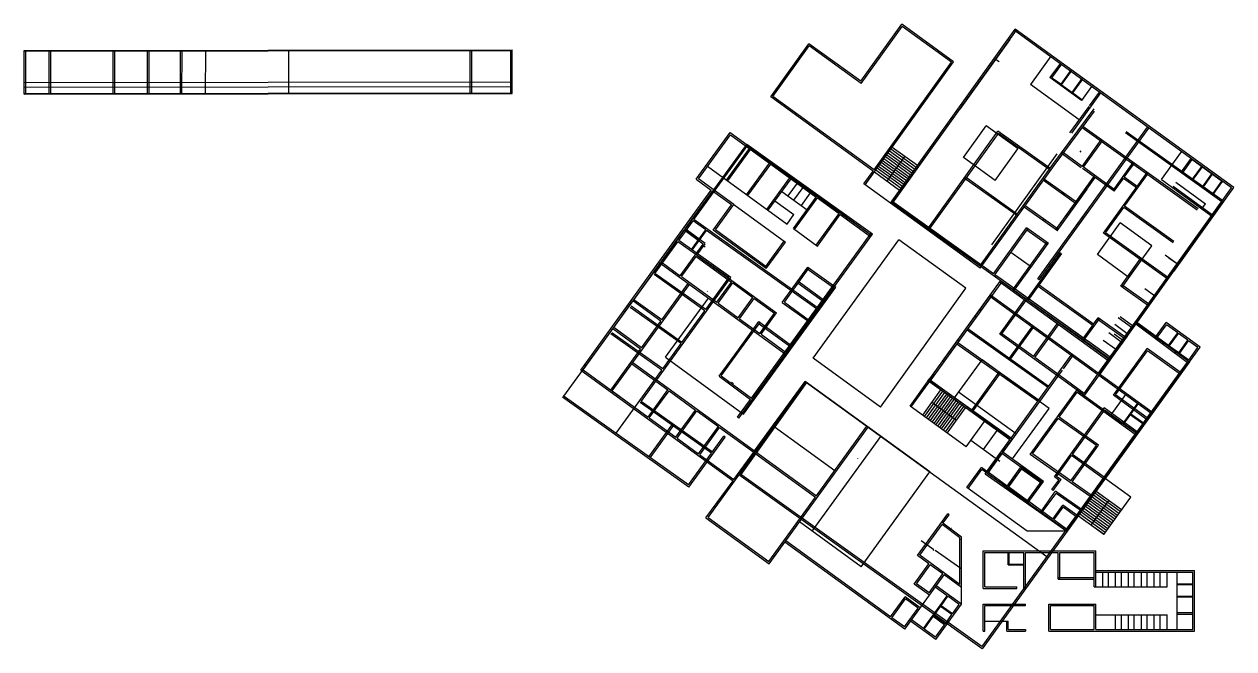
# Model space of a CAD drawing. Header units: metres. Extents: x 141303 to 146299, y 125960 to 127091.
# Drawn here: x 142502 to 142657, y 126608.7 to 126688.7 of the extents above; entities that cross this region are included whole.
import ezdxf

# ---------------------------------------------------------------- set-up
doc = ezdxf.new("R2010")
doc.units = ezdxf.units.M
doc.header["$MEASUREMENT"] = 0
doc.layers.add('NVMI_WALL', color=7, linetype='Continuous', lineweight=30)
doc.layers.add('projection lines', color=221, linetype='Continuous')

msp = doc.modelspace()

# ---------------------------------------------------------------- linework, layer by layer
at = {"layer": 'NVMI_WALL'}
for p, q in [((142609.16327, 126681.36926), (142614.41314, 126688.67953)), ((142609.2086, 126681.08952), (142614.45847, 126688.39979)), ((142612.97798, 126665.76618), (142628.96139, 126688.02252)), ((142613.14043, 126665.64952), (142629.12339, 126687.90523)), ((142621.05494, 126683.87042), (142614.41314, 126688.67953)), ((142620.77628, 126683.82526), (142614.45847, 126688.39979)), ((142640.43152, 126679.47044), (142628.84473, 126687.86007)), ((142640.54881, 126679.63243), (142628.96139, 126688.02252)), ((142597.62114, 126679.35483), (142602.52147, 126686.17838)), ((142609.16327, 126681.36926), (142602.52147, 126686.17838)), ((142628.25755, 126686.69957), (142621.86786, 126677.80215)), ((142597.90025, 126679.40062), (142602.56681, 126685.89863)), ((142609.2086, 126681.08952), (142602.56681, 126685.89863)), ((142633.52783, 126684.58118), (142630.89415, 126680.94384)), ((142609.729, 126668.09944), (142621.05494, 126683.87042)), ((142610.85985, 126670.01697), (142620.77628, 126683.82526)), ((142626.27812, 126684.28616), (142626.26425, 126684.29621)), ((142626.8944, 126683.83993), (142626.55374, 126684.0866)), ((142634.74278, 126683.70147), (142633.40454, 126681.85325)), ((142634.88968, 126683.56332), (142633.62518, 126681.81695)), ((142637.45438, 126678.92088), (142633.40454, 126681.85325)), ((142634.77998, 126680.9808), (142633.62518, 126681.81695)), ((142636.09234, 126682.79328), (142634.77998, 126680.9808)), ((142636.17334, 126682.73463), (142634.86097, 126680.92215)), ((142637.49667, 126681.70746), (142636.21708, 126679.94024)), ((142637.57767, 126681.64881), (142636.29808, 126679.88159)), ((142637.4587, 126681.264), (142637.46325, 126681.27032)), ((142613.2571, 126665.81197), (142624.34017, 126681.24476)), ((142623.40686, 126679.94516), (142623.40181, 126679.94881)), ((142623.46519, 126680.02638), (142623.46046, 126680.02981)), ((142623.46519, 126680.02638), (142623.46046, 126680.02981)), ((142637.13429, 126676.42555), (142630.89415, 126680.94384)), ((142636.21708, 126679.94024), (142634.86097, 126680.92215)), ((142639.87297, 126679.86688), (142636.15188, 126674.72774)), ((142637.51303, 126679.00188), (142636.29808, 126679.88159)), ((142638.73901, 126680.68795), (142637.45942, 126678.92072)), ((142639.71098, 126679.98418), (142638.43138, 126678.21695)), ((142656.68795, 126667.69966), (142638.56798, 126680.81977)), ((142656.96661, 126667.74481), (142638.68527, 126680.98176)), ((142610.74318, 126669.85452), (142597.62159, 126679.35546)), ((142610.85985, 126670.01697), (142597.90025, 126679.40062)), ((142622.47354, 126678.64555), (142622.46345, 126678.65286)), ((142622.53188, 126678.72678), (142622.5221, 126678.73386)), ((142615.66893, 126676.65872), (142615.64307, 126676.67744)), ((142621.54023, 126677.34595), (142621.5251, 126677.35691)), ((142621.59857, 126677.42717), (142621.58374, 126677.43791)), ((142633.77241, 126670.69837), (142639.08679, 126677.83481)), ((142633.93282, 126670.57892), (142639.13007, 126677.55807)), ((142638.37274, 126678.13596), (142635.92271, 126674.75227)), ((142615.55163, 126676.49672), (142615.5264, 126676.51499)), ((142622.33019, 126671.58858), (142625.24679, 126675.64984)), ((142629.31243, 126672.70603), (142625.24679, 126675.64984)), ((142631.84977, 126656.05344), (142645.92512, 126675.49269)), ((142632.01176, 126655.93615), (142646.08712, 126675.37539)), ((142652.27776, 126664.84442), (142637.51714, 126675.39214)), ((142652.39456, 126665.00677), (142637.63662, 126675.55258)), ((142588.06904, 126668.81869), (142592.40564, 126674.78929)), ((142588.3484, 126668.86298), (142592.4501, 126674.51018)), ((142592.40564, 126674.78929), (142610.54848, 126661.65263)), ((142592.4501, 126674.51018), (142603.46569, 126666.53414)), ((142592.92748, 126674.16452), (142603.46569, 126666.53414)), ((142617.77692, 126662.48283), (142626.74845, 126674.97537)), ((142617.93936, 126662.36617), (142626.79451, 126674.69664)), ((142633.40633, 126670.21775), (142626.73464, 126674.98524)), ((142633.29005, 126670.05503), (142626.79451, 126674.69664)), ((142637.54034, 126670.45925), (142639.99027, 126673.87069)), ((142637.70307, 126670.34297), (142640.153, 126673.75441)), ((142655.42445, 126665.91435), (142643.06967, 126674.74289)), ((142655.70397, 126665.96043), (142643.18595, 126674.90561)), ((142571.10626, 126641.0177), (142594.54261, 126673.28473)), ((142587.78244, 126663.63704), (142594.70534, 126673.16844)), ((142591.95104, 126668.71817), (142594.88922, 126672.76344)), ((142592.11286, 126668.60064), (142595.05104, 126672.64591)), ((142610.53645, 126661.60995), (142594.42633, 126673.122)), ((142610.65273, 126661.77267), (142594.54261, 126673.28473)), ((142615.89503, 126669.82807), (142612.6709, 126672.16257)), ((142616.07003, 126670.07175), (142612.84684, 126672.40556)), ((142616.24503, 126670.31543), (142613.02279, 126672.64855)), ((142616.42002, 126670.5591), (142613.19873, 126672.89154)), ((142625.97759, 126660.40684), (142634.34443, 126672.05737)), ((142626.38006, 126668.65619), (142629.29666, 126672.71745)), ((142635.00814, 126672.02291), (142634.91251, 126672.09124)), ((142637.42368, 126670.2968), (142635.00814, 126672.02291)), ((142635.12761, 126672.18335), (142635.02879, 126672.25397)), ((142637.54034, 126670.45925), (142635.12761, 126672.18335)), ((142647.69948, 126668.78651), (142650.27372, 126672.34175)), ((142589.52374, 126670.48118), (142599.7184, 126663.07654)), ((142594.54016, 126666.83762), (142597.47834, 126670.88289)), ((142594.70198, 126666.72009), (142597.64016, 126670.76536)), ((142614.67006, 126668.12235), (142611.43931, 126670.46163)), ((142614.84506, 126668.36602), (142611.61525, 126670.70462)), ((142615.02005, 126668.6097), (142611.79119, 126670.94762)), ((142615.19505, 126668.85337), (142611.96714, 126671.19061)), ((142615.37005, 126669.09705), (142612.13015, 126671.44296)), ((142615.54504, 126669.34072), (142612.31902, 126671.67659)), ((142615.72004, 126669.5844), (142612.49496, 126671.91958)), ((142612.52513, 126668.56427), (142614.80007, 126671.73206)), ((142626.38006, 126668.65619), (142622.33019, 126671.58858)), ((142624.43733, 126657.69965), (142633.77037, 126670.69558)), ((142624.59978, 126657.58298), (142633.93282, 126670.57892)), ((142641.49178, 126667.38979), (142644.06353, 126670.97086)), ((142642.9378, 126669.06046), (142644.22598, 126670.8542)), ((142643.94171, 126670.80123), (142644.05838, 126670.96368)), ((142644.10444, 126670.68495), (142644.2211, 126670.8474)), ((142650.2604, 126669.76569), (142651.48867, 126671.46204)), ((142650.48065, 126669.72885), (142651.65067, 126671.34475)), ((142651.5728, 126671.40772), (142655.53206, 126668.52076)), ((142651.69267, 126668.84509), (142652.86562, 126670.46504)), ((142597.12928, 126664.95708), (142600.06746, 126669.00235)), ((142597.12928, 126664.95708), (142600.06746, 126669.00235)), ((142597.2911, 126664.83955), (142600.22928, 126668.88482)), ((142609.57654, 126668.23002), (142610.74318, 126669.85452)), ((142614.14508, 126667.39132), (142610.90518, 126669.73723)), ((142614.32007, 126667.63499), (142611.08743, 126669.97565)), ((142614.49507, 126667.87867), (142611.26337, 126670.21864)), ((142617.77692, 126662.48283), (142622.54857, 126669.12719)), ((142617.93936, 126662.36617), (142622.71129, 126669.01091)), ((142629.10359, 126664.19725), (142622.4319, 126668.96474)), ((142629.22025, 126664.3597), (142622.54857, 126669.12719)), ((142634.16864, 126662.33559), (142639.05092, 126669.13399)), ((142634.33137, 126662.21931), (142639.21365, 126669.01771)), ((142641.65451, 126667.27351), (142637.5864, 126670.18052)), ((142641.77117, 126667.43596), (142637.70307, 126670.34297)), ((142641.65451, 126667.27351), (142642.82114, 126668.89801)), ((142644.61111, 126667.61892), (142642.82114, 126668.89801)), ((142644.72777, 126667.78137), (142642.9378, 126669.06046)), ((142642.97995, 126665.3476), (142646.0132, 126669.57129)), ((142644.56504, 126667.89765), (142645.85047, 126669.68757)), ((142650.2604, 126669.76569), (142654.30046, 126666.81981)), ((142650.48065, 126669.72885), (142652.98549, 126667.90241)), ((142651.77347, 126668.78617), (142652.94642, 126670.40612)), ((142652.98549, 126667.90241), (142654.15844, 126669.52235)), ((142653.06629, 126667.84349), (142654.23924, 126669.46344)), ((142656.01688, 126669.92201), (142656.01982, 126669.92606)), ((142583.30136, 126658.17065), (142590.01088, 126667.40828)), ((142588.06904, 126668.81869), (142590.01088, 126667.40828)), ((142592.87936, 126665.57203), (142588.3484, 126668.86298)), ((142599.86044, 126666.67535), (142601.03838, 126668.29715)), ((142600.58941, 126666.14753), (142601.76658, 126667.76824)), ((142624.48008, 126657.43883), (142609.57654, 126668.23002)), ((142614.26237, 126667.55331), (142614.26174, 126667.55377)), ((142636.80891, 126665.61103), (142632.57808, 126668.63431)), ((142636.92519, 126665.77375), (142632.69436, 126668.79704)), ((142634.16864, 126662.33559), (142637.99405, 126667.66234)), ((142634.33137, 126662.21931), (142638.1565, 126667.54568)), ((142639.65692, 126643.98455), (142656.68795, 126667.69966)), ((142639.81937, 126643.86788), (142656.96706, 126667.74545)), ((142640.25063, 126661.88998), (142644.44838, 126667.7352)), ((142647.69948, 126668.78651), (142654.11105, 126664.11142)), ((142649.1904, 126667.94691), (142654.22771, 126664.27387)), ((142649.54229, 126668.4329), (142653.33994, 126665.66377)), ((142653.06629, 126667.84349), (142654.2783, 126666.95973)), ((142654.2783, 126666.95973), (142655.45126, 126668.57967)), ((142654.30046, 126666.81981), (142655.53225, 126668.52103)), ((142586.6505, 126662.4414), (142590.17652, 126667.296)), ((142592.60382, 126665.53299), (142590.17652, 126667.296)), ((142598.16896, 126666.04818), (142600.59887, 126664.28875)), ((142599.05047, 126667.26183), (142602.29274, 126664.9142)), ((142600.5275, 126662.48887), (142603.46569, 126666.53414)), ((142600.68932, 126662.37133), (142603.62768, 126666.41684)), ((142601.56137, 126665.44376), (142602.7375, 126667.06304)), ((142603.62768, 126666.41684), (142606.38158, 126664.42283)), ((142611.35349, 126666.93281), (142611.35849, 126666.93977)), ((142641.01553, 126645.85253), (142613.04344, 126665.84098)), ((142626.18096, 126656.69891), (142613.16034, 126666.00325)), ((142624.59674, 126657.60128), (142613.2571, 126665.81197)), ((142634.99133, 126666.90984), (142635.108, 126667.07229)), ((142635.15406, 126666.79356), (142635.27072, 126666.95601)), ((142649.10863, 126657.12056), (142655.42445, 126665.91435)), ((142649.27107, 126657.00389), (142655.70397, 126665.96043)), ((142590.25314, 126662.29659), (142592.60382, 126665.53299)), ((142590.5325, 126662.34088), (142592.87936, 126665.57203)), ((142592.87936, 126665.57203), (142599.51398, 126660.75313)), ((142599.7184, 126663.07654), (142600.59887, 126664.28875)), ((142603.44027, 126660.37325), (142606.38158, 126664.42283)), ((142603.60209, 126660.25572), (142606.54357, 126664.30554)), ((142606.54357, 126664.30554), (142610.43119, 126661.49063)), ((142619.21139, 126664.13742), (142619.04867, 126664.2537)), ((142619.21139, 126664.13742), (142619.04867, 126664.2537)), ((142619.32805, 126664.29987), (142619.16533, 126664.41615)), ((142634.36703, 126662.19383), (142630.10054, 126665.2426)), ((142634.48331, 126662.35655), (142630.2172, 126665.40505)), ((142632.01176, 126655.93615), (142638.20939, 126664.4956)), ((142640.53002, 126661.93615), (142642.86329, 126665.18515)), ((142649.17874, 126660.67222), (142642.86329, 126665.18515)), ((142649.29502, 126660.83494), (142642.97995, 126665.3476)), ((142652.98806, 126665.17779), (142653.33994, 126665.66377)), ((142586.78335, 126662.2615), (142587.6649, 126663.47521)), ((142586.78335, 126662.2615), (142587.6649, 126663.47521)), ((142587.61944, 126663.75295), (142587.61781, 126663.75411)), ((142589.29487, 126662.31607), (142587.6649, 126663.47521)), ((142589.29487, 126662.31607), (142587.6649, 126663.47521)), ((142603.59151, 126652.39456), (142587.78244, 126663.63704)), ((142601.40884, 126663.70228), (142601.41303, 126663.69925)), ((142632.5414, 126663.4984), (142632.65807, 126663.66085)), ((142632.80321, 126663.52008), (142632.82079, 126663.54456)), ((142639.48174, 126659.16967), (142642.39834, 126663.23093)), ((142646.44821, 126660.29855), (142642.39834, 126663.23093)), ((142583.58088, 126658.21517), (142586.53297, 126662.27958)), ((142585.84303, 126660.96687), (142586.72458, 126662.18058)), ((142585.84303, 126660.96687), (142586.72458, 126662.18058)), ((142588.96027, 126660.51657), (142586.53297, 126662.27958)), ((142589.22735, 126660.56977), (142586.6505, 126662.4414)), ((142588.43605, 126660.96349), (142586.72458, 126662.18058)), ((142588.49482, 126661.0444), (142586.78335, 126662.2615)), ((142587.473, 126659.80773), (142589.29487, 126662.31607)), ((142587.5545, 126659.74978), (142589.37637, 126662.25811)), ((142603.4756, 126652.23157), (142589.37637, 126662.25811)), ((142597.04959, 126657.36016), (142590.25314, 126662.29659)), ((142597.16712, 126657.52198), (142590.5325, 126662.34088)), ((142593.53017, 126638.19843), (142610.65273, 126661.77267)), ((142595.15749, 126640.77924), (142610.49, 126661.88896)), ((142600.5275, 126662.48887), (142603.60209, 126660.25572)), ((142610.54848, 126661.65263), (142610.43119, 126661.49063)), ((142626.18096, 126656.69891), (142630.3987, 126662.57196)), ((142626.34369, 126656.58263), (142630.56115, 126662.4553)), ((142633.20423, 126660.56659), (142630.39842, 126662.57158)), ((142633.08795, 126660.40387), (142630.44449, 126662.29285)), ((142648.36802, 126656.08942), (142640.25063, 126661.88998)), ((142644.95082, 126658.5313), (142640.25063, 126661.88998)), ((142648.48469, 126656.25186), (142640.53002, 126661.93615)), ((142582.78699, 126656.75934), (142585.72549, 126660.80504)), ((142582.78699, 126656.75934), (142585.72549, 126660.80504)), ((142592.24537, 126656.16849), (142585.72549, 126660.80504)), ((142592.5259, 126656.21441), (142585.84303, 126660.96687)), ((142586.01079, 126656.45575), (142588.96027, 126660.51657)), ((142588.17087, 126659.0894), (142589.22837, 126660.54536)), ((142589.05034, 126660.30453), (142589.24428, 126660.1641)), ((142596.88777, 126657.4777), (142599.35216, 126660.87066)), ((142597.04959, 126657.36016), (142599.51398, 126660.75313)), ((142603.04365, 126645.87379), (142614.05614, 126661.03571)), ((142622.61346, 126654.83963), (142614.05614, 126661.03571)), ((142621.67266, 126659.70122), (142621.68083, 126659.7126)), ((142628.66101, 126654.66641), (142632.99789, 126660.70535)), ((142628.82346, 126654.54974), (142633.16034, 126660.58869)), ((142643.53162, 126656.23728), (142646.44821, 126660.29855)), ((142573.29517, 126644.35127), (142583.30136, 126658.17065)), ((142580.08061, 126653.3815), (142583.46335, 126658.05335)), ((142583.30136, 126658.17065), (142599.66274, 126646.32388)), ((142583.58088, 126658.21517), (142586.01079, 126656.45575)), ((142586.17279, 126656.33846), (142588.05333, 126658.92758)), ((142588.05333, 126658.92758), (142592.58916, 126655.64333)), ((142588.17063, 126659.08958), (142598.37648, 126651.69983)), ((142622.89103, 126658.82624), (142622.8958, 126658.83289)), ((142622.97225, 126658.76791), (142622.97679, 126658.77424)), ((142631.05305, 126657.55621), (142628.40288, 126659.44998)), ((142630.44795, 126653.38311), (142634.78483, 126659.42206)), ((142630.6104, 126653.26645), (142634.94728, 126659.3054)), ((142643.53162, 126656.23728), (142639.48174, 126659.16967)), ((142640.98427, 126645.48866), (142650.49606, 126658.73349)), ((142642.5007, 126655.11999), (142645.06749, 126658.69374)), ((142642.66342, 126655.00371), (142645.23021, 126658.57746)), ((142648.15385, 126659.14987), (142649.75226, 126657.98436)), ((142649.73542, 126657.91838), (142648.65494, 126658.70073)), ((142589.18933, 126651.96096), (142582.66945, 126656.59751)), ((142589.30687, 126652.12279), (142582.78699, 126656.75934)), ((142584.37176, 126657.3956), (142584.40006, 126657.43455)), ((142599.096, 126653.03078), (142602.38695, 126657.56175)), ((142601.66744, 126656.2308), (142602.54895, 126657.44445)), ((142602.26942, 126657.39993), (142605.66303, 126654.94272)), ((142602.38695, 126657.56175), (142605.95082, 126654.98126)), ((142624.10939, 126657.95127), (142624.11076, 126657.95317)), ((142624.48008, 126657.43883), (142624.59674, 126657.60128)), ((142626.06182, 126656.53302), (142626.0643, 126656.53646)), ((142627.15731, 126656.00123), (142626.34369, 126656.58263)), ((142630.23057, 126656.50909), (142630.22635, 126656.51211)), ((142639.82247, 126643.84858), (142649.38774, 126657.16633)), ((142641.13221, 126646.01497), (142649.2253, 126657.283)), ((142579.9438, 126645.34348), (142587.20535, 126655.34115)), ((142581.00699, 126640.35524), (142592.5259, 126656.21441)), ((142583.65118, 126650.78811), (142587.04353, 126655.45868)), ((142586.17279, 126656.33846), (142590.70862, 126653.05421)), ((142589.30687, 126652.12279), (142592.24537, 126656.16849)), ((142590.70862, 126653.05421), (142592.58934, 126655.64357)), ((142590.87061, 126652.93691), (142592.75116, 126655.52604)), ((142592.75116, 126655.52604), (142595.34306, 126653.64932)), ((142594.14953, 126638.73332), (142605.95082, 126654.98126)), ((142599.37552, 126653.07531), (142601.66744, 126656.2308)), ((142599.61828, 126646.60299), (142605.78883, 126655.09856)), ((142601.13494, 126655.50521), (142604.37279, 126653.16079)), ((142601.25224, 126655.66721), (142604.49008, 126653.32279)), ((142619.6409, 126645.51004), (142627.08911, 126655.79664)), ((142619.80289, 126645.39274), (142627.13381, 126655.51735)), ((142626.22427, 126656.41635), (142626.22702, 126656.42018)), ((142626.87407, 126655.9497), (142626.87792, 126655.95506)), ((142640.82166, 126645.6064), (142626.97181, 126655.63464)), ((142627.02849, 126655.84047), (142627.03181, 126655.84509)), ((142627.03652, 126655.83304), (142627.04064, 126655.83878)), ((142627.03652, 126655.83304), (142627.04064, 126655.83878)), ((142640.93832, 126645.76885), (142627.08911, 126655.79664)), ((142631.22541, 126653.09422), (142627.15731, 126656.00123)), ((142627.19897, 126655.71637), (142627.20337, 126655.7225)), ((142630.1139, 126656.34664), (142630.11007, 126656.34938)), ((142632.01176, 126655.93615), (142631.84977, 126656.05344)), ((142638.88172, 126650.08129), (142631.90387, 126655.06756)), ((142638.9984, 126650.24373), (142632.02053, 126655.23001)), ((142636.08863, 126652.323), (142632.02053, 126655.23001)), ((142632.48719, 126655.87981), (142632.48143, 126655.88392)), ((142632.60385, 126656.04226), (142632.59771, 126656.04664)), ((142645.92614, 126652.67222), (142642.5007, 126655.11999)), ((142646.04242, 126652.83494), (142642.61737, 126655.28244)), ((142583.65118, 126650.78811), (142580.08061, 126653.3815)), ((142584.13411, 126646.00777), (142589.63266, 126653.57814)), ((142587.93367, 126654.81242), (142587.9601, 126654.8488)), ((142589.48354, 126654.43098), (142589.50997, 126654.46736)), ((142593.46251, 126651.06019), (142595.34323, 126653.64956)), ((142593.62451, 126650.9429), (142595.50505, 126653.53202)), ((142595.50505, 126653.53202), (142598.09696, 126651.65531)), ((142611.68251, 126639.61867), (142622.61346, 126654.83963)), ((142617.80771, 126642.95575), (142625.80382, 126653.99905)), ((142617.96971, 126642.83846), (142625.96581, 126653.88175)), ((142625.84548, 126653.73806), (142625.68348, 126653.85535)), ((142625.68652, 126653.83705), (142646.31483, 126638.90074)), ((142625.96277, 126653.90005), (142625.80078, 126654.01735)), ((142625.80382, 126653.99905), (142646.43212, 126639.06273)), ((142628.66101, 126654.66641), (142628.78455, 126654.83843)), ((142628.82346, 126654.54974), (142628.94727, 126654.72215)), ((142638.05982, 126648.21045), (142628.94727, 126654.72215)), ((142641.13221, 126646.01497), (142630.73724, 126653.44306)), ((142646.80305, 126653.86854), (142645.56419, 126654.76556)), ((142577.50012, 126649.81764), (142579.96331, 126653.21951)), ((142586.13329, 126647.75342), (142579.61341, 126652.38998)), ((142586.25083, 126647.91525), (142579.73095, 126652.5518)), ((142583.53364, 126650.62629), (142579.96331, 126653.21951)), ((142586.25083, 126647.91525), (142589.18933, 126651.96096)), ((142590.87061, 126652.93691), (142593.46251, 126651.06019)), ((142591.4995, 126652.23463), (142591.52014, 126652.26305)), ((142591.4995, 126652.23463), (142591.52014, 126652.26305)), ((142599.096, 126653.03078), (142602.49607, 126650.56889)), ((142599.37552, 126653.07531), (142602.61337, 126650.73089)), ((142624.39628, 126652.05512), (142624.55828, 126651.93783)), ((142624.51358, 126652.21712), (142624.67557, 126652.09982)), ((142626.97, 126648.97306), (142630.13505, 126653.34425)), ((142627.13199, 126648.85576), (142630.29704, 126653.22695)), ((142581.06543, 126647.22806), (142583.53364, 126650.62629)), ((142593.47898, 126646.97646), (142596.09859, 126650.58312)), ((142593.62451, 126650.9429), (142596.21641, 126649.06618)), ((142593.6408, 126646.85893), (142596.26003, 126650.46506)), ((142596.09859, 126650.58312), (142600.17019, 126647.60579)), ((142596.14634, 126650.30043), (142600.05214, 126647.44435)), ((142596.21641, 126649.06618), (142598.09696, 126651.65531)), ((142596.3784, 126648.94889), (142598.37648, 126651.69983)), ((142623.96876, 126651.14616), (142623.80677, 126651.26345)), ((142629.00871, 126651.44766), (142628.84672, 126651.56496)), ((142629.126, 126651.60965), (142628.96401, 126651.72695)), ((142631.29913, 126646.08539), (142634.34688, 126650.29459)), ((142633.53188, 126650.8847), (142633.64855, 126651.04715)), ((142633.53188, 126650.8847), (142633.64855, 126651.04715)), ((142634.67163, 126650.34988), (142634.68867, 126650.37361)), ((142638.05982, 126648.21045), (142634.80534, 126650.53606)), ((142637.72091, 126648.46508), (142639.58176, 126651.05595)), ((142637.76105, 126648.17813), (142639.74448, 126650.93967)), ((142637.88335, 126648.34841), (142639.74448, 126650.93967)), ((142638.9984, 126650.24373), (142639.58176, 126651.05595)), ((142642.8764, 126648.45583), (142639.46508, 126650.8935)), ((142639.58104, 126643.94603), (142644.372, 126650.56409)), ((142642.99268, 126648.61855), (142639.58176, 126651.05595)), ((142643.87069, 126649.8187), (142642.13769, 126651.07351)), ((142643.87069, 126649.8187), (142642.13769, 126651.07351)), ((142642.41079, 126651.20892), (142643.97837, 126650.06589)), ((142644.25246, 126650.40374), (142651.15265, 126645.25945)), ((142644.372, 126650.56409), (142651.27219, 126645.4198)), ((142651.14648, 126645.54164), (142644.48581, 126650.36443)), ((142648.61323, 126647.49935), (142644.54414, 126650.44565)), ((142646.93464, 126648.5913), (142648.28353, 126650.45423)), ((142652.65736, 126647.28727), (142648.28353, 126650.45423)), ((142573.57429, 126644.39573), (142577.38283, 126649.65564)), ((142583.66495, 126644.35503), (142577.14508, 126648.99158)), ((142583.78249, 126644.51686), (142577.26262, 126649.15341)), ((142580.9479, 126647.06624), (142577.38283, 126649.65564)), ((142581.06543, 126647.22806), (142577.50012, 126649.81764)), ((142595.22536, 126649.53685), (142595.242, 126649.55977)), ((142596.3784, 126648.94889), (142599.61852, 126646.60282)), ((142633.07463, 126642.16295), (142622.77998, 126649.48186)), ((142633.19052, 126642.32595), (142622.89587, 126649.64486)), ((142637.81923, 126641.11747), (142626.97, 126648.97306)), ((142631.29913, 126646.08539), (142627.24929, 126649.01775)), ((142628.07781, 126645.7154), (142631.11331, 126649.90768)), ((142628.24082, 126645.59951), (142631.27531, 126649.79039)), ((142631.11331, 126649.90768), (142631.23061, 126650.06968)), ((142631.27531, 126649.79039), (142631.3926, 126649.95238)), ((142631.46113, 126645.96809), (142634.50888, 126650.17729)), ((142634.83408, 126650.23321), (142634.8514, 126650.25733)), ((142637.72091, 126648.46508), (142638.88172, 126650.08129)), ((142637.81923, 126641.11747), (142643.33016, 126648.72853)), ((142640.94716, 126649.18213), (142642.50782, 126648.04415)), ((142642.69774, 126648.19876), (142641.62334, 126648.9767)), ((142641.70756, 126650.23656), (142643.27137, 126649.09628)), ((142646.93464, 126648.5913), (142647.05031, 126648.75105)), ((142647.15529, 126648.555), (142648.32823, 126650.17494)), ((142649.78617, 126649.11929), (142648.32823, 126650.17494)), ((142648.61323, 126647.49935), (142649.78617, 126649.11929)), ((142648.69423, 126647.4407), (142649.86717, 126649.06064)), ((142651.08212, 126648.18093), (142649.86717, 126649.06064)), ((142583.78249, 126644.51686), (142586.13329, 126647.75342)), ((142598.14125, 126647.42555), (142598.15477, 126647.44416)), ((142631.79988, 126640.3699), (142621.48969, 126647.69986)), ((142631.91576, 126640.53291), (142621.60699, 126647.86186)), ((142633.22055, 126648.398), (142633.05855, 126648.51529)), ((142633.33784, 126648.55999), (142633.17585, 126648.67729)), ((142635.58937, 126623.71494), (142652.65736, 126647.28727)), ((142637.58176, 126647.95231), (142637.69842, 126648.11476)), ((142637.58176, 126647.95231), (142637.69842, 126648.11476)), ((142637.92061, 126648.01661), (142637.94316, 126648.048)), ((142638.08306, 126647.89995), (142638.10588, 126647.93172)), ((142641.13221, 126646.01497), (142638.22254, 126648.09417)), ((142640.24393, 126648.20977), (142641.80081, 126647.07454)), ((142641.13221, 126646.01497), (142642.29893, 126647.6394)), ((142651.14648, 126645.54164), (142646.93464, 126648.5913)), ((142647.86787, 126647.8796), (142647.78745, 126647.7683)), ((142649.90918, 126646.56099), (142648.69423, 126647.4407)), ((142649.90918, 126646.56099), (142651.08212, 126648.18093)), ((142649.99018, 126646.50235), (142651.16312, 126648.12228)), ((142652.37807, 126647.24257), (142651.16312, 126648.12228)), ((142651.20513, 126645.62264), (142652.37807, 126647.24257)), ((142577.13159, 126641.81197), (142580.9479, 126647.06624)), ((142584.13411, 126646.00777), (142594.14953, 126638.73332)), ((142591.00915, 126643.57601), (142593.47898, 126646.97646)), ((142591.29012, 126643.62253), (142593.6408, 126646.85893)), ((142611.68251, 126639.61867), (142603.04365, 126645.87379)), ((142621.18, 126640.81523), (142624.69884, 126645.67505)), ((142633.28451, 126639.45843), (142624.69884, 126645.67505)), ((142628.43917, 126635.64279), (142636.25241, 126646.43355)), ((142634.701, 126643.6222), (142631.46113, 126645.96809)), ((142635.12417, 126644.53432), (142636.41441, 126646.31625)), ((142639.66047, 126643.96587), (142641.01553, 126645.85253)), ((142641.53746, 126641.13734), (142645.70142, 126646.88812)), ((142641.81675, 126641.18204), (142645.92206, 126646.85182)), ((142645.70142, 126646.88812), (142645.88226, 126647.13786)), ((142645.70142, 126646.88812), (142645.88226, 126647.13786)), ((142650.0892, 126644.08145), (142645.87736, 126647.13111)), ((142649.97191, 126643.91945), (142645.92206, 126646.85182)), ((142649.48897, 126646.70826), (142649.39107, 126646.57276)), ((142651.20513, 126645.62264), (142649.99018, 126646.50235)), ((142573.29517, 126644.35127), (142592.79151, 126630.19059)), ((142573.57429, 126644.39573), (142578.34524, 126640.93047)), ((142577.29341, 126641.69444), (142579.9438, 126645.34348)), ((142577.81267, 126636.29764), (142583.66495, 126644.35503)), ((142579.82627, 126645.18166), (142580.8781, 126644.41769)), ((142579.82627, 126645.18166), (142584.43814, 126641.83194)), ((142579.9438, 126645.34348), (142595.55944, 126634.00145)), ((142598.43226, 126644.86284), (142598.39166, 126644.89171)), ((142598.43226, 126644.86284), (142598.39166, 126644.89171)), ((142598.54817, 126645.02583), (142598.5092, 126645.05354)), ((142598.54817, 126645.02583), (142598.5092, 126645.05354)), ((142619.80289, 126645.39274), (142619.6409, 126645.51004)), ((142623.41736, 126639.27892), (142626.90482, 126644.0954)), ((142651.11008, 126645.53693), (142624.66294, 126608.93462)), ((142651.27219, 126645.4198), (142624.70851, 126608.65619)), ((142625.38368, 126631.08189), (142635.00687, 126644.37232)), ((142639.73506, 126644.15879), (142639.93914, 126644.01102)), ((142641.53746, 126641.13734), (142644.58712, 126645.34918)), ((142641.53746, 126641.13734), (142644.58712, 126645.34918)), ((142650.0892, 126644.08145), (142651.14648, 126645.54164)), ((142583.35779, 126643.5918), (142583.32515, 126643.61502)), ((142591.00915, 126643.57601), (142595.03995, 126640.61742)), ((142591.28413, 126643.62226), (142595.16421, 126640.77431)), ((142592.58468, 126642.68225), (142592.70222, 126642.84407)), ((142592.7465, 126642.56472), (142592.86404, 126642.72654)), ((142602.0301, 126642.88773), (142593.64279, 126631.11038)), ((142602.19301, 126642.77171), (142593.8057, 126630.99436)), ((142595.55944, 126634.00145), (142602.02706, 126642.90603)), ((142595.72126, 126633.88392), (142602.18906, 126642.78874)), ((142618.03224, 126631.31718), (142602.02706, 126642.90603)), ((142602.0301, 126642.88773), (142618.03528, 126631.29888)), ((142615.47649, 126639.75863), (142617.93967, 126643.16049)), ((142615.47694, 126639.75926), (142617.94013, 126643.16113)), ((142615.63893, 126639.64196), (142618.62995, 126643.7728)), ((142628.32187, 126635.48079), (142617.71417, 126643.02226)), ((142617.82283, 126642.99913), (142618.46795, 126643.8901)), ((142628.2714, 126635.43365), (142617.82283, 126642.99913)), ((142628.43917, 126635.64279), (142617.83006, 126643.18526)), ((142628.55069, 126635.47835), (142617.94013, 126643.16113)), ((142618.62995, 126643.7728), (142618.46795, 126643.8901)), ((142623.57935, 126639.16163), (142627.06783, 126643.97951)), ((142637.79092, 126641.38489), (142634.701, 126643.6222)), ((142637.79092, 126641.38489), (142639.54087, 126643.82165)), ((142639.65817, 126643.98364), (142639.65692, 126643.98455)), ((142645.86659, 126638.24967), (142649.97191, 126643.91945)), ((142645.86659, 126638.24967), (142649.97191, 126643.91945)), ((142587.07878, 126629.65653), (142571.04405, 126641.05949)), ((142577.29341, 126641.69444), (142581.90528, 126638.34472)), ((142581.90528, 126638.34472), (142584.43814, 126641.83194)), ((142582.0671, 126638.22719), (142584.59996, 126641.71441)), ((142582.47624, 126642.37809), (142582.45584, 126642.3926)), ((142584.59996, 126641.71441), (142587.99818, 126639.24619)), ((142617.09688, 126638.58631), (142619.44277, 126641.82619)), ((142617.33987, 126638.41037), (142619.68576, 126641.65025)), ((142617.58286, 126638.23443), (142619.92875, 126641.4743)), ((142617.82585, 126638.05849), (142620.17174, 126641.29836)), ((142617.82585, 126638.05849), (142620.17174, 126641.29836)), ((142618.06884, 126637.88254), (142620.41473, 126641.12242)), ((142618.06884, 126637.88254), (142620.41473, 126641.12242)), ((142629.07851, 126636.20732), (142621.70783, 126641.54421)), ((142630.88957, 126633.57066), (142636.8503, 126641.80294)), ((142634.57252, 126638.3161), (142636.895, 126641.52365)), ((142636.8503, 126641.80294), (142642.73992, 126637.53845)), ((142636.895, 126641.52365), (142644.32082, 126636.14685)), ((142643.07511, 126641.24652), (142641.20098, 126638.65275)), ((142645.7493, 126638.08768), (142641.53746, 126641.13734)), ((142645.86659, 126638.24967), (142641.81675, 126641.18204)), ((142645.86659, 126638.24967), (142648.68167, 126642.13752)), ((142645.86659, 126638.24967), (142648.68167, 126642.13752)), ((142587.12424, 126629.37879), (142570.92814, 126640.8965)), ((142590.01728, 126633.70224), (142580.88945, 126640.19341)), ((142590.29782, 126633.74815), (142581.00699, 126640.35524)), ((142593.36717, 126638.31434), (142595.03995, 126640.61742)), ((142622.68566, 126634.53965), (142615.47694, 126639.75926)), ((142621.4287, 126637.919), (142618.26982, 126640.20625)), ((142618.31183, 126637.7066), (142620.65772, 126640.94648)), ((142618.31183, 126637.7066), (142620.65772, 126640.94648)), ((142618.55482, 126637.53066), (142620.90071, 126640.77054)), ((142618.79781, 126637.35472), (142621.1437, 126640.59459)), ((142619.0408, 126637.17878), (142621.38669, 126640.41865)), ((142619.28379, 126637.00284), (142621.62968, 126640.24271)), ((142619.52678, 126636.82689), (142621.87268, 126640.06677)), ((142619.76977, 126636.65095), (142622.11567, 126639.89083)), ((142620.01276, 126636.47501), (142622.35866, 126639.71488)), ((142620.25575, 126636.29907), (142622.60165, 126639.53894)), ((142628.59272, 126632.97868), (142633.28451, 126639.45843)), ((142633.97196, 126630.68874), (142640.36452, 126639.5174)), ((142633.97196, 126630.68874), (142640.36452, 126639.5174)), ((142633.97196, 126630.68874), (142640.36452, 126639.5174)), ((142644.57635, 126636.46774), (142640.36452, 126639.5174)), ((142644.61405, 126640.13222), (142642.73992, 126637.53845)), ((142644.69505, 126640.07357), (142642.82091, 126637.4798)), ((142582.0671, 126638.22719), (142585.46532, 126635.75897)), ((142585.46532, 126635.75897), (142587.99818, 126639.24619)), ((142585.62714, 126635.64144), (142588.16, 126639.12866)), ((142588.16, 126639.12866), (142590.91094, 126637.13058)), ((142593.53017, 126638.19843), (142593.36717, 126638.31434)), ((142631.1706, 126633.61777), (142634.45521, 126638.15409)), ((142639.367, 126634.70703), (142634.45521, 126638.15409)), ((142639.64803, 126634.75414), (142634.57252, 126638.3161)), ((142636.3039, 126633.56833), (142640.40922, 126639.23811)), ((142644.45906, 126636.30575), (142640.40922, 126639.23811)), ((142643.69941, 126638.69563), (142645.31782, 126637.52379)), ((142643.75798, 126638.77669), (142645.37647, 126637.60479)), ((142644.57635, 126636.46774), (142645.7493, 126638.08768)), ((142644.57635, 126636.46774), (142645.7493, 126638.08768)), ((142644.57635, 126636.46774), (142645.7493, 126638.08768)), ((142646.54925, 126639.22484), (142646.54942, 126639.22473)), ((142582.01355, 126633.25862), (142584.95205, 126637.30433)), ((142582.17655, 126633.14271), (142585.11505, 126637.18842)), ((142588.37809, 126633.64336), (142590.91094, 126637.13058)), ((142588.53991, 126633.52582), (142591.07276, 126637.01305)), ((142591.07276, 126637.01305), (142595.44191, 126633.83963)), ((142597.40838, 126619.54446), (142610.12021, 126637.04603)), ((142598.07159, 126637.11984), (142605.83242, 126631.48296)), ((142606.49179, 126632.39077), (142609.93255, 126637.18191)), ((142618.03224, 126631.31718), (142609.93255, 126637.18191)), ((142618.03224, 126631.31718), (142609.93255, 126637.18191)), ((142618.03224, 126631.31718), (142609.93255, 126637.18191)), ((142622.68566, 126634.53965), (142625.03155, 126637.77952)), ((142624.89204, 126634.17669), (142626.65146, 126636.6066)), ((142642.62278, 126637.37634), (142642.62272, 126637.37626)), ((142642.82091, 126637.4798), (142644.43811, 126636.30884)), ((142585.62714, 126635.64144), (142588.37809, 126633.64336)), ((142587.12424, 126629.37879), (142591.76707, 126635.77101)), ((142590.13482, 126633.86407), (142591.60407, 126635.88692)), ((142591.76707, 126635.77101), (142591.60407, 126635.88692)), ((142602.92509, 126623.73656), (142611.73841, 126635.87069)), ((142626.51198, 126633.00374), (142623.27213, 126635.34962)), ((142625.10265, 126631.03478), (142628.32187, 126635.48079)), ((142625.33903, 126631.38381), (142628.2714, 126635.43365)), ((142627.37774, 126633.85841), (142628.55069, 126635.47835)), ((142640.35375, 126630.63597), (142644.45906, 126636.30575)), ((142640.35375, 126630.63597), (142644.45906, 126636.30575)), ((142640.35375, 126630.63597), (142644.45906, 126636.30575)), ((142587.07878, 126629.65653), (142590.01728, 126633.70224)), ((142588.53991, 126633.52582), (142592.90905, 126630.35241)), ((142589.60327, 126625.4607), (142595.60373, 126633.7221)), ((142592.90905, 126630.35241), (142595.44191, 126633.83963)), ((142595.60373, 126633.7221), (142603.36455, 126628.08521)), ((142595.72126, 126633.88392), (142603.48209, 126628.24703)), ((142608.18259, 126634.74515), (142608.17313, 126634.752)), ((142625.50103, 126631.26651), (142627.26045, 126633.69642)), ((142626.9746, 126632.66877), (142625.79986, 126633.51937)), ((142627.1433, 126633.51206), (142627.10703, 126633.53751)), ((142627.2606, 126633.67407), (142627.22192, 126633.70122)), ((142629.69038, 126631.93698), (142627.26045, 126633.69642)), ((142632.56157, 126630.10496), (142627.37774, 126633.85841)), ((142638.56946, 126628.18096), (142630.88957, 126633.57066)), ((142636.08239, 126630.17071), (142631.1706, 126633.61777)), ((142634.25125, 126630.73344), (142636.18661, 126633.40634)), ((142636.08239, 126630.17071), (142639.367, 126634.70703)), ((142640.23645, 126630.47397), (142636.18661, 126633.40634)), ((142636.24612, 126630.05581), (142639.64803, 126634.75414)), ((142640.35375, 126630.63597), (142636.3039, 126633.56833)), ((142603.48209, 126628.24703), (142606.49179, 126632.39077)), ((142608.77873, 126633.05635), (142608.77394, 126633.05982)), ((142622.7502, 126629.30753), (142624.62691, 126631.89943)), ((142625.33903, 126631.38381), (142624.62691, 126631.89943)), ((142627.83958, 126629.35836), (142629.7165, 126631.95054)), ((142627.93096, 126629.50707), (142629.69038, 126631.93698)), ((142628.0033, 126629.24346), (142629.76291, 126631.67363)), ((142628.09296, 126629.38978), (142629.85238, 126631.81968)), ((142632.49984, 126629.99721), (142629.7165, 126631.95054)), ((142632.38253, 126629.8352), (142629.76291, 126631.67363)), ((142632.44427, 126629.94297), (142629.85238, 126631.81968)), ((142589.32391, 126625.41641), (142592.79151, 126630.19059)), ((142624.70851, 126608.65619), (142593.52648, 126630.94768)), ((142624.66294, 126608.93462), (142593.64279, 126631.11038)), ((142605.22871, 126630.68551), (142605.24475, 126630.67385)), ((142609.23514, 126619.16765), (142618.03224, 126631.31718)), ((142618.03528, 126631.29888), (142632.99547, 126620.46667)), ((142622.91219, 126629.19024), (142624.67161, 126631.62015)), ((142635.58937, 126623.71494), (142624.67161, 126631.62015)), ((142635.57028, 126623.68867), (142625.10265, 126631.03478)), ((142627.83958, 126629.35836), (142625.38368, 126631.08189)), ((142627.93096, 126629.50707), (142625.50103, 126631.26651)), ((142633.65923, 126629.06326), (142634.53894, 126630.27821)), ((142633.82122, 126628.94597), (142634.81215, 126630.31452)), ((142634.53894, 126630.27821), (142633.97196, 126630.68874)), ((142634.8511, 126630.29911), (142634.25125, 126630.73344)), ((142636.83491, 126625.77616), (142640.23645, 126630.47397)), ((142636.83491, 126625.77616), (142640.23645, 126630.47397)), ((142636.83491, 126625.77616), (142640.23645, 126630.47397)), ((142643.76253, 126628.09222), (142640.52266, 126630.43811)), ((142630.47404, 126623.71494), (142622.7502, 126629.30753)), ((142630.4592, 126627.51993), (142628.0033, 126629.24346)), ((142630.52286, 126627.63036), (142628.09296, 126629.38978)), ((142630.4592, 126627.51993), (142632.21881, 126629.9501)), ((142630.52286, 126627.63036), (142632.28228, 126630.06026)), ((142630.62292, 126627.40503), (142632.49984, 126629.99721)), ((142630.68486, 126627.51306), (142632.56157, 126630.10496)), ((142632.26019, 126626.25601), (142634.1371, 126628.84819)), ((142632.42391, 126626.14111), (142634.18352, 126628.57128)), ((142633.82122, 126628.94597), (142633.65923, 126629.06326)), ((142634.30083, 126628.73329), (142634.1371, 126628.84819)), ((142637.28087, 126626.39758), (142634.18352, 126628.57128)), ((142634.25441, 126629.0102), (142634.25199, 126629.0119)), ((142637.39801, 126626.55971), (142634.30083, 126628.73329)), ((142638.68435, 126628.34467), (142636.24612, 126630.05581)), ((142642.41364, 126626.22929), (142639.17377, 126628.57519)), ((142642.58958, 126626.47228), (142639.34971, 126628.81818)), ((142597.36409, 126619.82382), (142603.36455, 126628.08521)), ((142633.76274, 126625.28447), (142630.68486, 126627.51306)), ((142633.76274, 126625.28447), (142635.05298, 126627.0664)), ((142636.83491, 126625.77616), (142635.05298, 126627.0664)), ((142641.35799, 126624.77135), (142638.11812, 126627.11724)), ((142641.53393, 126625.01434), (142638.29406, 126627.36023)), ((142641.70988, 126625.25733), (142638.47, 126627.60322)), ((142641.88582, 126625.50032), (142638.64594, 126627.84622)), ((142638.6824, 126624.48635), (142640.96965, 126627.64523)), ((142642.06176, 126625.74331), (142638.82188, 126628.08921)), ((142642.2377, 126625.9863), (142638.99783, 126628.3322)), ((142640.30234, 126623.31341), (142643.76253, 126628.09222)), ((142616.44123, 126620.59432), (142620.32266, 126625.95491)), ((142619.69998, 126624.75391), (142620.48466, 126625.83761)), ((142620.48466, 126625.83761), (142620.32266, 126625.95491)), ((142633.92473, 126625.16717), (142635.09768, 126626.78711)), ((142636.71761, 126625.61416), (142635.09768, 126626.78711)), ((142635.54467, 126623.99422), (142636.71761, 126625.61416)), ((142635.54467, 126623.99422), (142636.71761, 126625.61416)), ((142635.54467, 126623.99422), (142636.71761, 126625.61416)), ((142640.30234, 126623.31341), (142637.06246, 126625.6593)), ((142640.47828, 126623.5564), (142637.23841, 126625.90229)), ((142640.65422, 126623.79939), (142637.41435, 126626.14528)), ((142640.83017, 126624.04238), (142637.59029, 126626.38827)), ((142641.00611, 126624.28537), (142637.76623, 126626.63126)), ((142641.18205, 126624.52836), (142637.94217, 126626.87425)), ((142589.32391, 126625.41641), (142597.40838, 126619.54446)), ((142589.60327, 126625.4607), (142597.36409, 126619.82382)), ((142600.94158, 126624.76463), (142600.94888, 126624.75933)), ((142601.14316, 126625.0268), (142601.13545, 126625.03238)), ((142609.23514, 126619.16765), (142601.30515, 126624.90951)), ((142616.72052, 126620.63902), (142619.58267, 126624.59189)), ((142621.867, 126622.87508), (142619.58267, 126624.59189)), ((142622.067, 126622.97496), (142619.69998, 126624.75391)), ((142620.77098, 126624.05213), (142620.76439, 126624.05691)), ((142635.54467, 126623.99422), (142633.92473, 126625.16717)), ((142640.34117, 126623.28839), (142637.42306, 126625.40129)), ((142612.98351, 126612.74973), (142599.54573, 126622.4796)), ((142618.54121, 126621.34583), (142616.90394, 126622.49485)), ((142621.867, 126616.91261), (142621.867, 126622.87508)), ((142622.0418, 126622.79854), (142621.92465, 126622.63641)), ((142622.067, 126614.3821), (142622.067, 126622.97496)), ((142635.58937, 126623.71494), (142630.47404, 126623.71494)), ((142599.01681, 126622.09926), (142599.01344, 126622.1017)), ((142614.81014, 126611.1802), (142599.42844, 126622.31761)), ((142618.53024, 126621.35353), (142618.44537, 126621.23606)), ((142621.96619, 126618.9422), (142618.70493, 126621.23093)), ((142624.867, 126616.39496), (142624.867, 126621.19496)), ((142624.867, 126621.19496), (142639.267, 126621.19496)), ((142624.867, 126621.19496), (142639.267, 126621.19496)), ((142625.067, 126616.59496), (142625.067, 126620.99496)), ((142625.067, 126620.99496), (142630.067, 126620.99496)), ((142628.067, 126619.39496), (142628.067, 126620.99496)), ((142628.167, 126619.49496), (142628.167, 126620.99496)), ((142630.067, 126616.39496), (142630.067, 126620.99496)), ((142630.267, 126616.39496), (142630.267, 126620.99496)), ((142630.267, 126620.99496), (142634.467, 126620.99496)), ((142634.467, 126617.59496), (142634.467, 126620.99496)), ((142634.667, 126617.59496), (142634.667, 126620.99496)), ((142634.667, 126620.99496), (142639.067, 126620.99496)), ((142639.067, 126616.59496), (142639.067, 126620.99496)), ((142639.267, 126616.59496), (142639.267, 126621.19496)), ((142608.93016, 126619.36593), (142608.91687, 126619.37555)), ((142616.02246, 126616.94677), (142617.89917, 126619.53867)), ((142616.30175, 126616.99147), (142618.06117, 126619.42138)), ((142617.89917, 126619.53867), (142616.44123, 126620.59432)), ((142621.867, 126616.91261), (142616.72052, 126620.63902)), ((142619.6811, 126618.24843), (142618.06117, 126619.42138)), ((142628.067, 126619.49496), (142630.067, 126619.49496)), ((142628.067, 126619.39496), (142630.067, 126619.39496)), ((142617.92169, 126615.81853), (142619.6811, 126618.24843)), ((142617.96638, 126615.53924), (142619.8431, 126618.13114)), ((142622.067, 126616.52088), (142619.8431, 126618.13114)), ((142634.467, 126617.79496), (142639.067, 126617.79496)), ((142639.267, 126618.69496), (142651.917, 126618.69496)), ((142639.267, 126618.49496), (142651.717, 126618.49496)), ((142640.167, 126616.59496), (142640.167, 126618.49496)), ((142640.917, 126616.59496), (142640.917, 126618.49496)), ((142641.817, 126616.59496), (142641.817, 126618.49496)), ((142642.567, 126616.59496), (142642.567, 126618.49496)), ((142643.467, 126616.59496), (142643.467, 126618.49496)), ((142644.217, 126616.59496), (142644.217, 126618.49496)), ((142645.117, 126616.59496), (142645.117, 126618.49496)), ((142645.867, 126616.59496), (142645.867, 126618.49496)), ((142646.767, 126616.59496), (142646.767, 126618.49496)), ((142647.517, 126616.59496), (142647.517, 126618.49496)), ((142648.417, 126616.59496), (142648.417, 126618.49496)), ((142649.717, 126611.09496), (142649.717, 126618.49496)), ((142651.717, 126611.11366), (142651.717, 126618.49496)), ((142651.917, 126610.91366), (142651.917, 126618.69496)), ((142617.96638, 126615.53924), (142616.02246, 126616.94677)), ((142617.92169, 126615.81853), (142616.30175, 126616.99147)), ((142620.24877, 126615.4517), (142618.70983, 126616.566)), ((142622.067, 126614.3821), (142618.82713, 126616.72799)), ((142624.867, 126616.39496), (142629.167, 126616.39496)), ((142625.067, 126616.59496), (142629.167, 126616.59496)), ((142629.167, 126616.39496), (142629.167, 126616.59496)), ((142630.067, 126616.39496), (142630.267, 126616.39496)), ((142634.467, 126617.59496), (142639.067, 126617.59496)), ((142639.067, 126616.59496), (142648.417, 126616.59496)), ((142649.717, 126616.99496), (142651.717, 126616.99496)), ((142649.717, 126616.89496), (142651.717, 126616.89496)), ((142612.98351, 126612.74973), (142614.84951, 126615.32683)), ((142613.1455, 126612.63243), (142614.89421, 126615.04755)), ((142614.81014, 126611.1802), (142617.96638, 126615.53924)), ((142616.79344, 126613.9193), (142614.84951, 126615.32683)), ((142616.51415, 126613.8746), (142614.89421, 126615.04755)), ((142617.19911, 126611.23986), (142620.24877, 126615.4517)), ((142619.45006, 126614.1781), (142620.32977, 126615.39305)), ((142621.78771, 126614.3374), (142620.32977, 126615.39305)), ((142649.717, 126615.39496), (142651.717, 126615.39496)), ((142649.717, 126615.29496), (142651.717, 126615.29496)), ((142614.76544, 126611.45948), (142616.51415, 126613.8746)), ((142618.5117, 126612.88215), (142619.39141, 126614.0971)), ((142618.78275, 126609.84628), (142622.067, 126614.3821)), ((142620.84936, 126613.04145), (142619.39141, 126614.0971)), ((142620.908, 126613.12245), (142619.45006, 126614.1781)), ((142620.908, 126613.12245), (142621.78771, 126614.3374)), ((142624.867, 126610.9142), (142624.867, 126614.39496)), ((142624.867, 126614.39496), (142630.267, 126614.39496)), ((142625.067, 126610.9142), (142625.067, 126614.19496)), ((142625.067, 126614.19496), (142627.867, 126614.19496)), ((142625.067, 126614.19496), (142630.267, 126614.19496)), ((142630.26611, 126614.19692), (142630.26611, 126614.39496)), ((142633.267, 126610.9142), (142633.267, 126614.39496)), ((142633.267, 126614.39496), (142639.267, 126614.39496)), ((142633.467, 126611.1142), (142633.467, 126614.19496)), ((142633.467, 126614.19496), (142639.067, 126614.19496)), ((142639.067, 126611.1142), (142639.067, 126614.19496)), ((142639.267, 126611.11366), (142639.267, 126614.39496)), ((142649.717, 126613.29496), (142651.717, 126613.29496)), ((142649.717, 126613.09496), (142651.717, 126613.09496)), ((142614.76544, 126611.45948), (142613.1455, 126612.63243)), ((142618.78275, 126609.84628), (142615.54288, 126612.19217)), ((142617.19911, 126611.23986), (142615.66017, 126612.35416)), ((142617.28011, 126611.18122), (142618.45306, 126612.80115)), ((142619.911, 126611.7455), (142618.45306, 126612.80115)), ((142619.96965, 126611.8265), (142618.5117, 126612.88215)), ((142618.73805, 126610.12557), (142619.911, 126611.7455)), ((142619.96965, 126611.8265), (142620.84936, 126613.04145)), ((142625.067, 126612.19496), (142628.067, 126612.19496)), ((142627.867, 126610.9142), (142627.867, 126612.19496)), ((142628.067, 126611.1142), (142628.067, 126612.19496)), ((142639.267, 126613.01366), (142648.417, 126613.01366)), ((142641.817, 126611.11366), (142641.817, 126613.01366)), ((142642.567, 126611.11366), (142642.567, 126613.01366)), ((142643.467, 126611.11366), (142643.467, 126613.01366)), ((142644.217, 126611.11366), (142644.217, 126613.01366)), ((142645.117, 126611.11366), (142645.117, 126613.01366)), ((142645.867, 126611.11366), (142645.867, 126613.01366)), ((142646.767, 126611.11366), (142646.767, 126613.01366)), ((142647.517, 126611.11366), (142647.517, 126613.01366)), ((142648.417, 126611.09496), (142648.417, 126613.01366)), ((142618.73805, 126610.12557), (142617.28011, 126611.18122)), ((142624.867, 126610.9142), (142625.067, 126610.9142)), ((142627.867, 126610.9142), (142630.267, 126610.9142)), ((142628.067, 126611.1142), (142630.267, 126611.1142)), ((142630.26523, 126611.11853), (142630.26523, 126610.9142)), ((142633.267, 126610.9142), (142639.267, 126610.9142)), ((142633.467, 126611.1142), (142639.067, 126611.1142)), ((142639.267, 126611.11366), (142651.717, 126611.11366)), ((142639.267, 126610.91366), (142651.917, 126610.91366))]:
    msp.add_line(p, q, dxfattribs=at)
at = {"layer": 'projection lines'}
for p, q in [((142501.95787, 126679.70507), (142501.96597, 126685.30509)), ((142501.96582, 126685.20509), (142564.50602, 126685.30483)), ((142501.96597, 126685.30509), (142564.50616, 126685.40483)), ((142502.15789, 126679.70539), (142502.16584, 126685.20541)), ((142505.16372, 126679.71018), (142505.17168, 126685.2102)), ((142505.36334, 126679.7105), (142505.3713, 126685.21052)), ((142513.36591, 126679.72326), (142513.37386, 126685.22328)), ((142513.5625, 126679.72357), (142513.57046, 126685.22359)), ((142517.76897, 126679.73028), (142517.77693, 126685.2303)), ((142517.95963, 126679.73059), (142517.96758, 126685.23061)), ((142521.96992, 126679.73698), (142521.97787, 126685.237)), ((142522.17316, 126679.73731), (142522.18112, 126685.23733)), ((142525.17334, 126685.2421), (142525.16538, 126679.74208)), ((142535.82615, 126685.25909), (142535.81819, 126679.75907)), ((142559.10354, 126679.79621), (142559.11149, 126685.29623)), ((142559.30124, 126679.79652), (142559.30919, 126685.29654)), ((142564.2991, 126679.80449), (142564.30706, 126685.30451)), ((142564.49806, 126679.80481), (142564.50616, 126685.40483)), ((142501.96004, 126681.20507), (142564.50023, 126681.30481)), ((142501.95787, 126679.70507), (142564.49806, 126679.80481)), ((142501.95801, 126679.80507), (142564.4982, 126679.90481)), ((142501.95917, 126680.60507), (142564.49936, 126680.70481)), ((142637.29347, 126672.2745), (142637.41272, 126672.44037))]:
    msp.add_line(p, q, dxfattribs=at)

doc.saveas('drawing.dxf')
